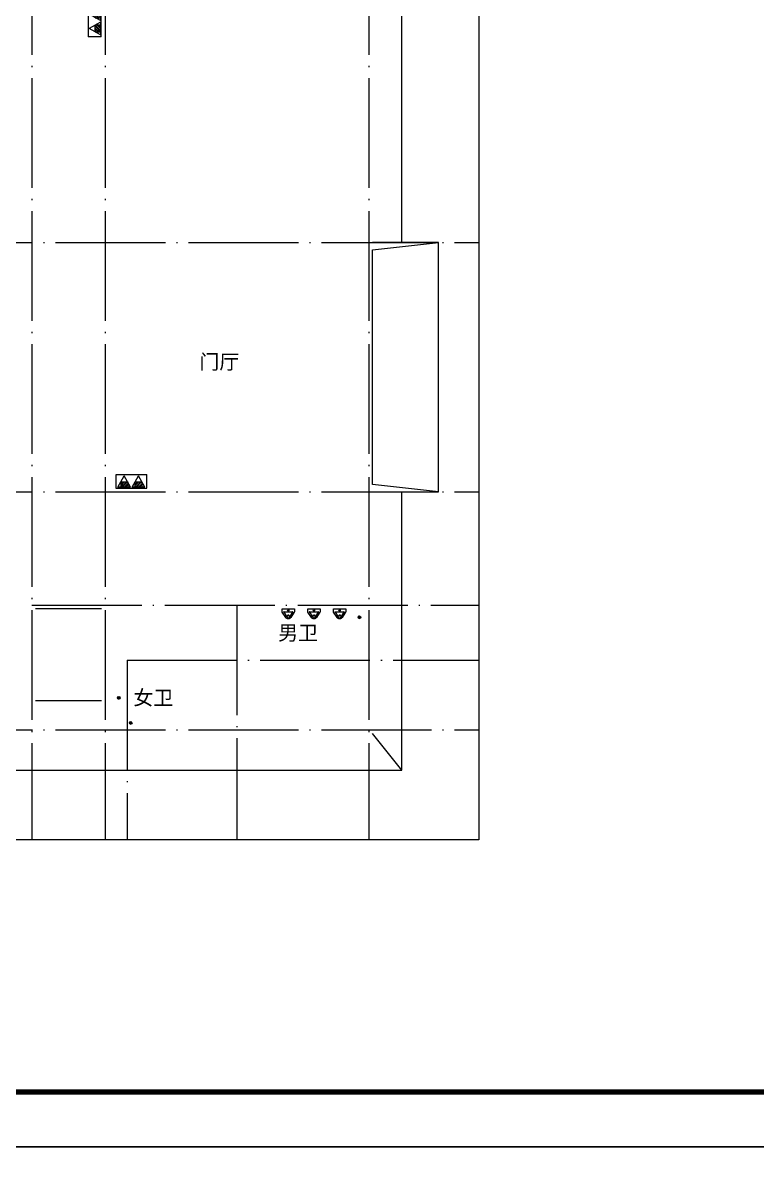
# Model space of a CAD drawing. Extents: x 5412679 to 5683609, y 301830 to 763830.
# Drawn here: x 5484074 to 5504102, y 616118 to 647505 of the extents above; entities that cross this region are included whole.
import ezdxf

# ---------------------------------------------------------------- set-up
doc = ezdxf.new("R2010")
doc.units = 0
doc.header["$LTSCALE"] = 1000
doc.header["$MEASUREMENT"] = 0
doc.linetypes.add('DOTE', pattern=[2.42, 2, -0.2, 0.02, -0.2])
doc.layers.get('Defpoints').update_dxf_attribs({"color": 56})
for name, color, linetype in [('$dl$', 255, 'Continuous'), ('DOTE', 252, 'DOTE'), ('LVTRY', 6, 'Continuous'), ('PUB_TEXT', 7, 'Continuous'), ('PUB_TITLE', 4, 'Continuous')]:
    doc.layers.add(name, color=color, linetype=linetype)
doc.styles.add('黑体', font='simhei.ttf', dxfattribs={"width": 0.6})

# ---------------------------------------------------------------- blocks, each defined once
blk = doc.blocks.new('A$C09E87549')
h = blk.add_hatch()
h.set_pattern_fill('ANSI32', color=6, scale=92.565, angle=180, style=0)
h.set_pattern_definition([(225, (650584.016, -313493.7), (24.5450022, -24.5450022), []), (225, (650567.653, -313493.7), (24.5450022, -24.5450022), [])])
h.paths.add_polyline_path([(93, 132), (213, 132), (213, 222), (93, 222)])
h = blk.add_hatch()
h.set_pattern_fill('ANSI32', color=6, scale=92.565, angle=180, style=0)
h.set_pattern_definition([(225, (650829.586, -313493.7), (24.5450022, -24.5450022), []), (225, (650813.222, -313493.7), (24.5450022, -24.5450022), [])])
h.paths.add_polyline_path([(458, 132), (458, 222), (338, 222), (338, 132)])
at = {"color": 6}
for p, q in [((42, 222), (263, 222)), ((42, 222), (153, 26)), ((93, 132), (93, 222)), ((263, 222), (153, 26)), ((213, 132), (213, 222)), ((288, 222), (509, 222)), ((288, 222), (398, 26)), ((338, 132), (338, 222)), ((509, 222), (398, 26)), ((458, 132), (458, 222)), ((213, 132), (93, 132)), ((458, 132), (338, 132))]:
    blk.add_line(p, q, dxfattribs=at)
at = {"color": 6, "ltscale": 0.5, "const_width": 12}
blk.add_lwpolyline([(540, 6), (6, 6), (6, 236), (540, 236), (540, 6)], dxfattribs=at)
at = {"color": 6}
blk.add_lwpolyline([(540, 236), (6, 236), (6, 6), (540, 6)], close=True, dxfattribs=at)
blk = doc.blocks.new('$lvtry$00000219')
at = {"color": 0}
for p, q in [((-124, -91, 0), (-43, -216, 0)), ((-116, -76, 0), (116, -76, 0)), ((43, -216, 0), (124, -91, 0))]:
    blk.add_line(p, q, dxfattribs=at)
at = {"color": 0, "elevation": 0}
blk.add_lwpolyline([(69, -231, -0.57735), (-69, -231), (-162, -88, -0.145378), (-170, -61), (-170, 0), (170, 0), (170, -61, -0.145378), (162, -88)], format="xyb", close=True, dxfattribs=at)
at = {"color": 0}
for centre, radius in [((0, -177, 0), 20), ((0, -38, 0), 17.7)]:
    blk.add_circle(centre, radius, dxfattribs=at)
for centre, radius, start, end in [((-116, -86, 0), 10, 90, 213.0863), ((0, -191, 0), 50, 210, 330), ((116, -86, 0), 10, 326.9137, 90)]:
    blk.add_arc(centre, radius, start, end, dxfattribs=at)
for p in [(0, -38, 0), (0, -177, 0)]:
    blk.add_point(p, dxfattribs=at)

msp = doc.modelspace()

# ---------------------------------------------------------------- hatches: boundary and pattern name
at = {"layer": '$dl$'}
h = msp.add_hatch(dxfattribs=at)
h.set_pattern_fill('ANSI31', color=4, scale=10, style=0)
h.set_pattern_definition([(225, (15426836.217, 3434964.947), (11.225320151, -11.225320151), [])])
h.paths.add_polyline_path([(5493216, 631285, 1), (5493289, 631285, 1)])
h = msp.add_hatch(dxfattribs=at)
h.set_pattern_fill('ANSI31', color=4, scale=10, style=0)
h.set_pattern_definition([(225, (15420269.217, 3432766.947), (11.225320151, -11.225320151), [])])
h.paths.add_polyline_path([(5486650, 629087, 1), (5486722, 629087, 1)])
h = msp.add_hatch(dxfattribs=at)
h.set_pattern_fill('ANSI31', color=4, scale=10, style=0)
h.set_pattern_definition([(225, (15420596.717, 3432079.447), (11.225320151, -11.225320151), [])])
h.paths.add_polyline_path([(5486977, 628400, 1), (5487049, 628400, 1)])

# ---------------------------------------------------------------- linework, layer by layer
at = {"layer": '$dl$', "color": 4}
for centre in [(5493253, 631285), (5486686, 629087), (5487013, 628400)]:
    msp.add_circle(centre, 36, dxfattribs=at)
at = {"linetype": 'ByBlock'}
for p, q in [((5494412, 641512), (5494412, 669312)), ((5486212, 631512), (5484412, 631512)), ((5484412, 629012), (5486212, 629012)), ((5494412, 627112), (5493612, 628112))]:
    msp.add_line(p, q, dxfattribs=at)
for points in [[(5493612, 634712), (5495412, 634712), (5495412, 641512), (5493612, 641512)], [(5495412, 634712), (5493612, 634913), (5493612, 641312), (5495412, 641512)], [(5476812, 627112), (5494412, 627112), (5494412, 634712)]]:
    msp.add_lwpolyline(points, dxfattribs=at)
at = {"layer": 'Defpoints', "ltscale": 2}
msp.add_lwpolyline([(5430512, 671412), (5496512, 671412), (5496512, 625212), (5430512, 625212)], close=True, dxfattribs=at)
at = {"layer": 'DOTE', "ltscale": 1.5}
for p, q in [((5484312, 671412), (5484312, 625212)), ((5486312, 671412), (5486312, 625212)), ((5493512, 671412), (5493512, 625212)), ((5430512, 641512), (5496512, 641512)), ((5430512, 634712), (5496512, 634712)), ((5484312, 631612), (5496512, 631612)), ((5489912, 631612), (5489912, 625212)), ((5486912, 630112), (5496512, 630112)), ((5486912, 630112), (5486912, 625212)), ((5430512, 628212), (5496512, 628212))]:
    msp.add_line(p, q, dxfattribs=at)
at = {"layer": 'PUB_TITLE', "linetype": 'ByBlock'}
for points in [[(5412679, 616830), (5524129, 616830), (5524129, 679830), (5412679, 679830)], [(5412679, 553830), (5524129, 553830), (5524129, 616830), (5412679, 616830)]]:
    msp.add_lwpolyline(points, close=True, dxfattribs=at)
at = {"layer": 'PUB_TITLE', "linetype": 'ByBlock', "const_width": 150}
msp.add_lwpolyline([(5416429, 618330), (5522629, 618330), (5522629, 678330), (5416429, 678330)], close=True, dxfattribs=at)

# ---------------------------------------------------------------- block references
at = {"ltscale": 0.5, "xscale": 1.579500000196276, "yscale": 1.579500000196276, "zscale": 1.579500000196276}
for p, rotation in [((5485838, 647986), 270), ((5487464, 635186), 180)]:
    msp.add_blockref('A$C09E87549', p, dxfattribs=dict(at, rotation=rotation))
at = {"layer": 'LVTRY'}
for p in [(5491312, 631512, 0), (5492012, 631512, 0), (5492712, 631512, 0)]:
    msp.add_blockref('$lvtry$00000219', p, dxfattribs=at)

# ---------------------------------------------------------------- texts
at = {"layer": 'PUB_TEXT', "style": '黑体'}
for s, p in [('门厅', (5488885, 638058)), ('男卫', (5491035, 630661)), ('女卫', (5487084, 628890))]:
    msp.add_text(s, height=400, dxfattribs=at).set_placement(p)

doc.saveas('drawing.dxf')
